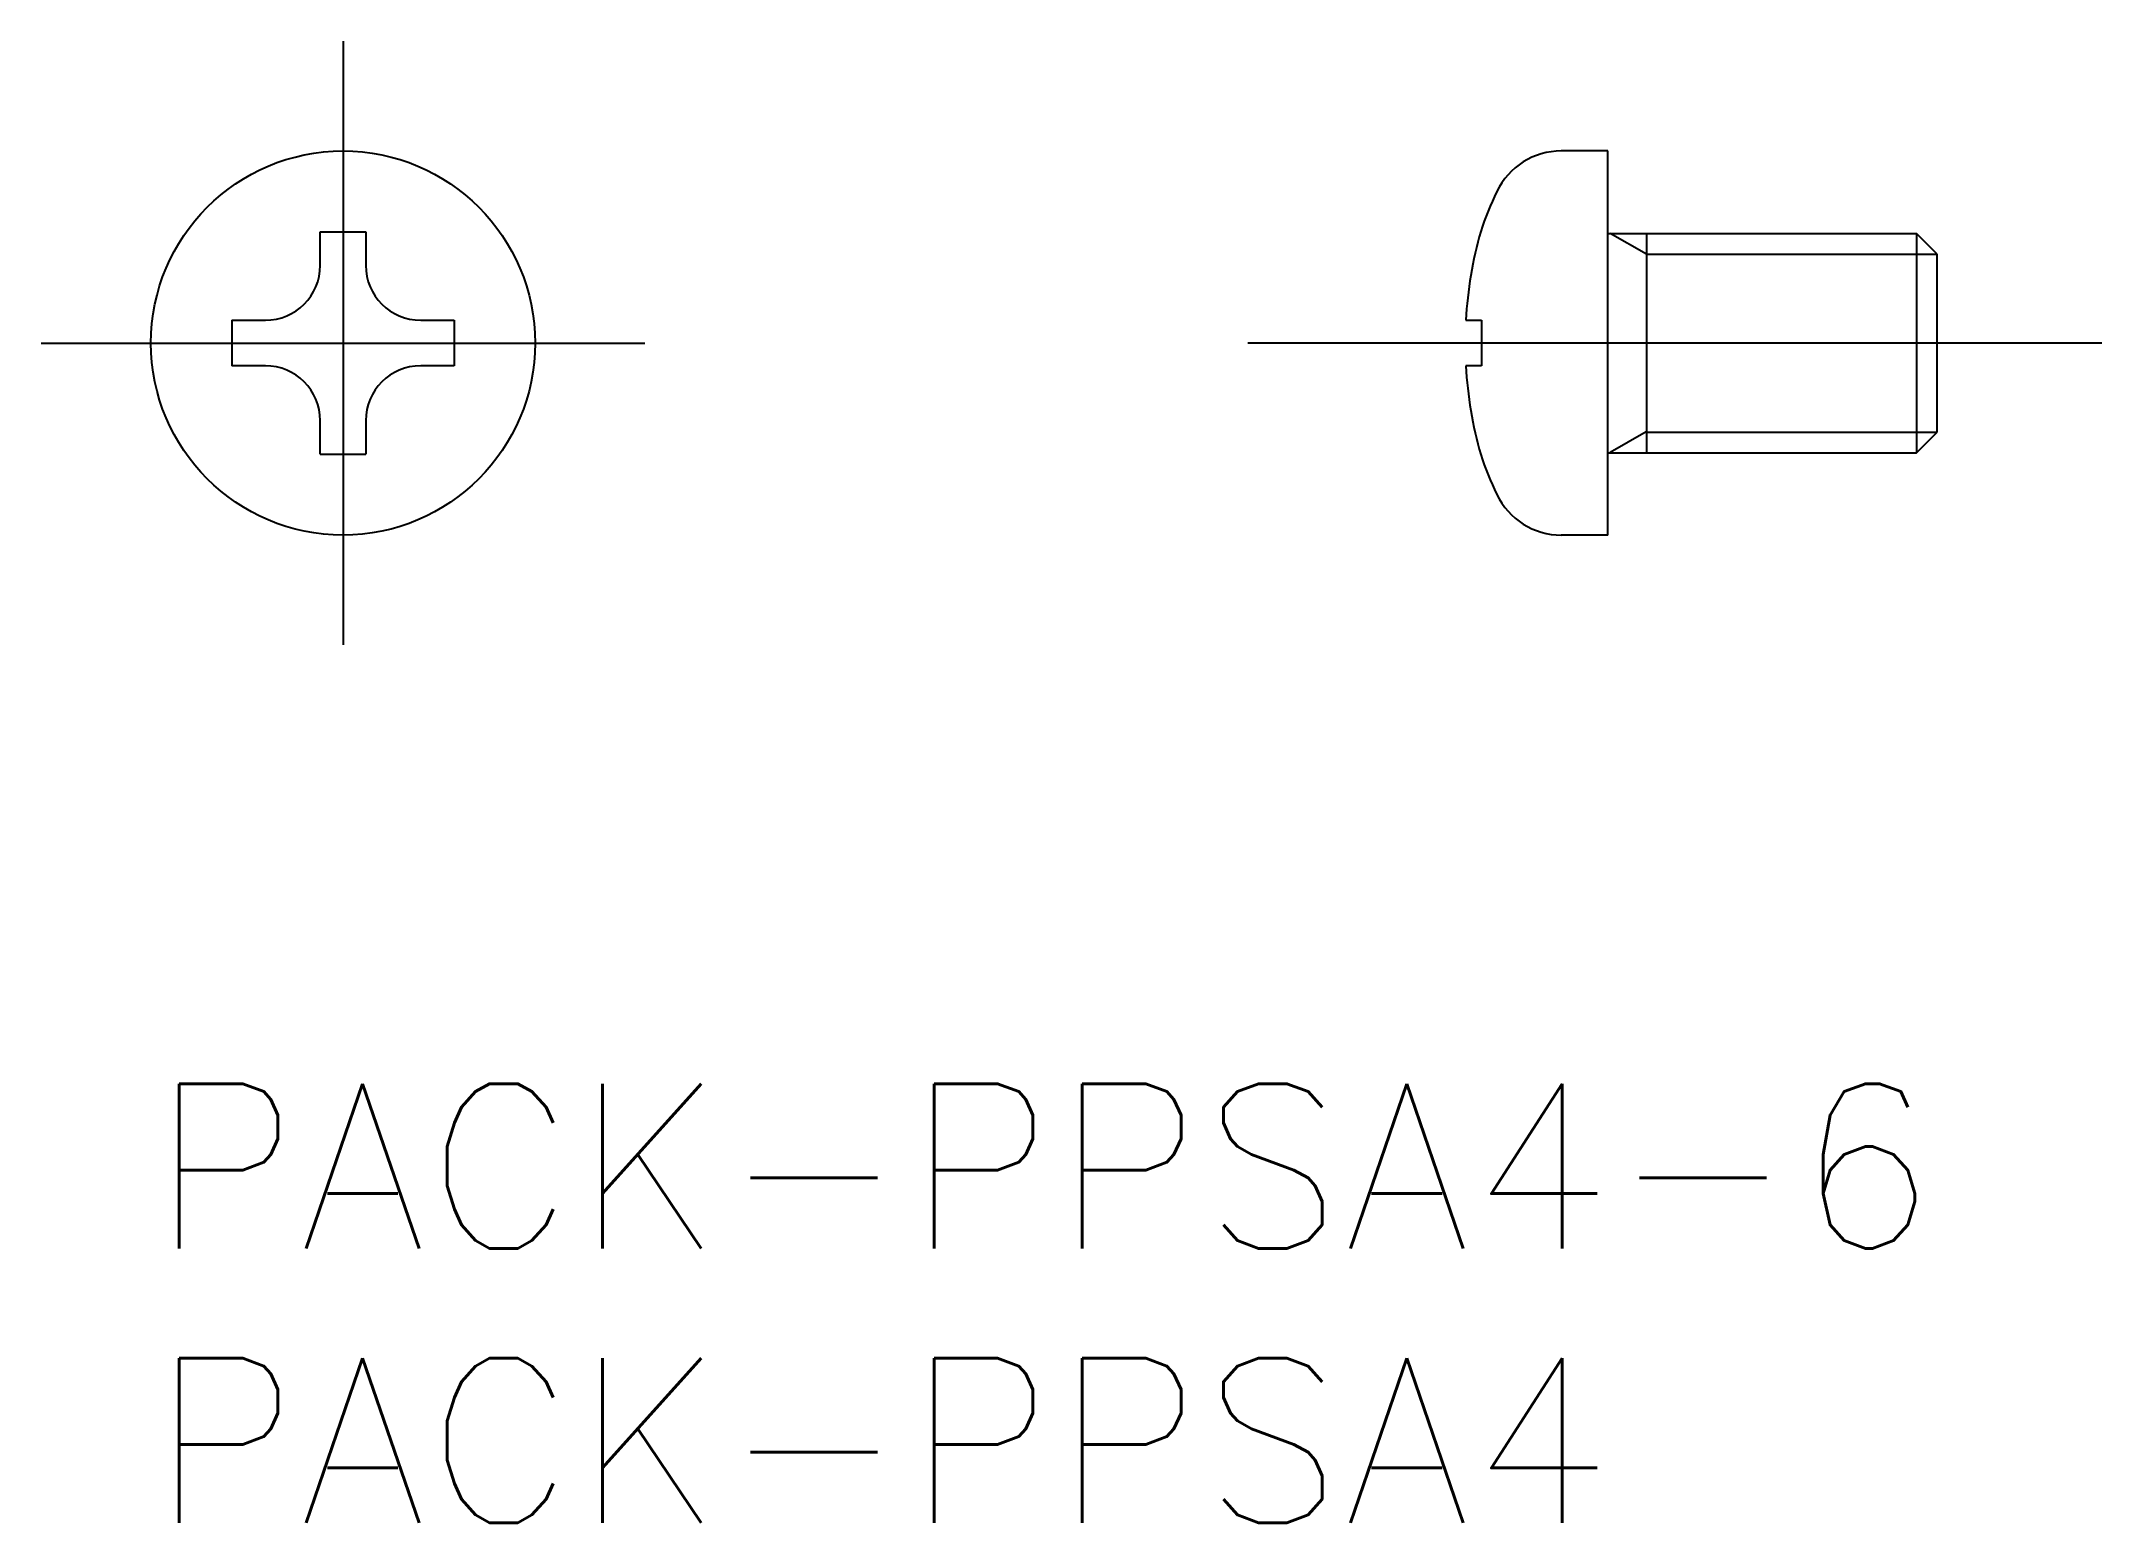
# Model space of a CAD drawing. Extents: x -2 to 35.6, y -8 to 19.
import ezdxf

# ---------------------------------------------------------------- set-up
doc = ezdxf.new("R2010")
doc.units = 0
doc.header["$LTSCALE"] = 0.5
doc.linetypes.add('CENTER', pattern=[50.8, 31.75, -6.35, 6.35, -6.35])
for name, color, linetype in [('MSM_CENTER', 1, 'CENTER'), ('MSM_CONTINUOUS', 7, 'CONTINUOUS'), ('MSM_NARROW', 5, 'CONTINUOUS'), ('MSM_PART_NUMBER', 7, 'CONTINUOUS')]:
    doc.layers.add(name, color=color, linetype=linetype)
doc.styles.get("Standard").update_dxf_attribs({"font": 'txt.shx', "height": 1, "bigfont": 'bigfont.shx'})

# ---------------------------------------------------------------- blocks, each defined once
blk = doc.blocks.new('*U2')
at = {"layer": 'MSM_PART_NUMBER'}
blk.add_text('PACK-PPSA4-6', height=3, dxfattribs=at).set_placement((0, -3))
blk = doc.blocks.new('*U3')
at = {"layer": 'MSM_PART_NUMBER'}
blk.add_text('PACK-PPSA4', height=3, dxfattribs=at).set_placement((0, -8))

msp = doc.modelspace()

# ---------------------------------------------------------------- linework, layer by layer
at = {"layer": 'MSM_CENTER'}
for p, q in [((3.5, 19), (3.5, 8)), ((-2, 13.5), (9, 13.5)), ((35.551, 13.5), (19.986, 13.5))]:
    msp.add_line(p, q, dxfattribs=at)
at = {"layer": 'MSM_CONTINUOUS'}
for p, q in [((26.551, 17), (25.7, 17)), ((26.551, 10), (26.551, 17)), ((3.085, 14.915), (3.085, 15.525)), ((3.085, 15.525), (3.915, 15.525)), ((3.915, 15.525), (3.915, 14.915)), ((26.551, 15.498), (32.172, 15.498)), ((27.251, 15.498), (27.251, 11.498)), ((32.551, 15.119), (32.172, 15.498)), ((32.172, 15.498), (32.172, 11.498)), ((32.551, 11.877), (32.551, 15.119)), ((1.475, 13.915), (2.085, 13.915)), ((1.475, 13.915), (1.475, 13.085)), ((4.915, 13.915), (5.525, 13.915)), ((5.525, 13.915), (5.525, 13.085)), ((23.962, 13.915), (24.244, 13.915)), ((24.244, 13.915), (24.244, 13.085)), ((2.085, 13.085), (1.475, 13.085)), ((5.525, 13.085), (4.915, 13.085)), ((24.244, 13.085), (23.962, 13.085)), ((3.085, 11.475), (3.085, 12.085)), ((3.915, 12.085), (3.915, 11.475)), ((32.172, 11.498), (32.551, 11.877)), ((3.085, 11.475), (3.915, 11.475)), ((26.551, 11.498), (32.172, 11.498)), ((26.551, 10), (25.7, 10))]:
    msp.add_line(p, q, dxfattribs=at)
msp.add_circle((3.5, 13.5), 3.5, dxfattribs=at)
for centre, radius, start, end in [((25.7, 15.7), 1.3, 90, 154.5068), ((30.395, 13.462), 6.501, 154.5068, 161.4121), ((31.421, 13.5), 7.471, 164.2027, 176.8155), ((2.085, 14.915), 1, 270, 0), ((4.915, 14.915), 1, 180, 270), ((2.085, 12.085), 1, 0, 90), ((4.915, 12.085), 1, 90, 180), ((31.421, 13.5), 7.471, 183.1845, 195.7973), ((30.395, 13.538), 6.501, 198.5879, 205.4932), ((25.7, 11.3), 1.3, 205.4932, 270)]:
    msp.add_arc(centre, radius, start, end, dxfattribs=at)
at = {"layer": 'MSM_NARROW'}
for p, q in [((27.251, 15.119), (26.594, 15.498)), ((27.251, 15.119), (32.551, 15.119)), ((27.25, 11.881), (26.593, 11.502)), ((27.251, 11.877), (32.551, 11.877))]:
    msp.add_line(p, q, dxfattribs=at)

# ---------------------------------------------------------------- block references
at = {"layer": 'MSM_CONTINUOUS'}
for name in ['*U2', '*U3']:
    msp.add_blockref(name, (0, 0), dxfattribs=at)

doc.saveas('drawing.dxf')
